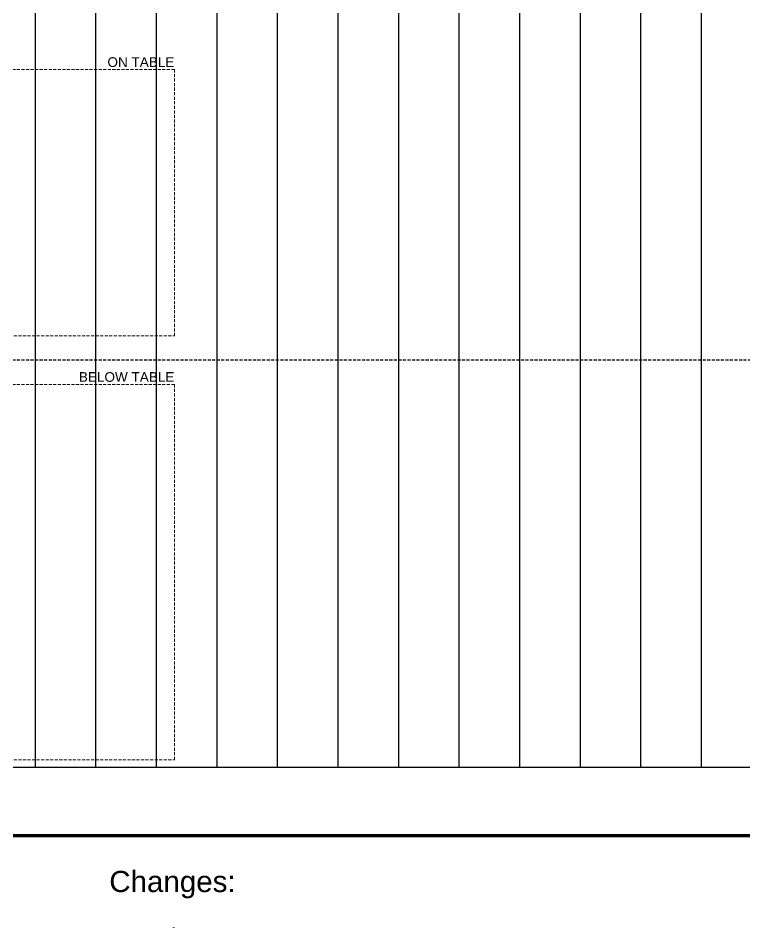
# Model space of a CAD drawing. Header units: millimetres. Extents: x -71336 to -35435, y -26189 to 22712.
# Drawn here: x -40998.6 to -40698.6, y -5715.7 to -5340.2 of the extents above; entities that cross this region are included whole.
import ezdxf
from ezdxf.enums import TextEntityAlignment as Align

# ---------------------------------------------------------------- set-up
doc = ezdxf.new("R2018")
doc.units = ezdxf.units.MM
doc.linetypes.add('DASHED2', pattern=[0.375, 0.25, -0.125])
doc.layers.add('SC - Equipment', color=7, linetype='Continuous', lineweight=13)
doc.layers.add('SC - Titlesheet - Model', color=250, linetype='Continuous', plot=False)
doc.layers.add('SC - Xlines', color=252, linetype='Continuous', plot=False)
doc.styles.add('ARIAL', font='arial.ttf')
doc.styles.get("Standard").update_dxf_attribs({"font": 'arial.ttf', "height": 35})

# ---------------------------------------------------------------- blocks, each defined once
blk = doc.blocks.new('*U189')
at = {"layer": 'SC - Titlesheet - Model', "color": 6, "ltscale": 5, "const_width": 1}
blk.add_lwpolyline([(-365.5, -287), (365.5, -287), (365.5, 287), (-365.5, 287)], close=True, dxfattribs=at)
at = {"ltscale": 5, "style": 'ARIAL'}
blk.add_text('Changes:', height=6, dxfattribs=at).set_placement((0, -297), align=Align.TOP_CENTER)
at = {"layer": 'SC - Titlesheet - Model', "color": 5, "lineweight": 30, "ltscale": 5, "flags": 104}
blk.add_attdef('ADDITIONS', text='', height=5, dxfattribs=at).set_placement((-365.5, -312), align=Align.TOP_LEFT)
blk.add_attdef('CHANGES', text='', height=5, dxfattribs=at).set_placement((0, -312), align=Align.TOP_CENTER)
blk.add_attdef('OMISSIONS', text='', height=5, dxfattribs=at).set_placement((365.5, -312), align=Align.TOP_RIGHT)

msp = doc.modelspace()

# ---------------------------------------------------------------- linework, layer by layer
at = {"color": 31, "linetype": 'DASHED2', "ltscale": 5}
msp.add_line((-40641.645, -5481.375), (-41241.645, -5481.375), dxfattribs=at)
at = {"layer": 'SC - Equipment', "color": 251, "linetype": 'DASHED2', "ltscale": 5, "true_color": 0x636466}
for points in [[(-40934.144, -5361.375), (-41199.144, -5361.375), (-41199.145, -5471.375), (-40934.145, -5471.375)], [(-40934.144, -5491.375), (-41199.144, -5491.375), (-41199.145, -5646.375), (-40934.145, -5646.375)]]:
    msp.add_lwpolyline(points, close=True, dxfattribs=at)
at = {"layer": 'SC - Xlines', "ltscale": 5, "transparency": 33554687}
msp.add_lwpolyline([(-41372.782, -4973.253), (-40510.508, -4973.253), (-40510.508, -5649.498), (-41372.782, -5649.498)], close=True, dxfattribs=at)
at = {"layer": 'SC - Xlines', "ltscale": 5}
for points in [[(-40991.645, -4973.253), (-40991.645, -5649.498)], [(-40941.645, -4973.253), (-40941.645, -5649.498)], [(-40891.645, -4973.253), (-40891.645, -5649.498)], [(-40841.645, -4973.253), (-40841.645, -5649.498)], [(-40791.645, -4973.253), (-40791.645, -5649.498)], [(-40741.645, -4973.253), (-40741.645, -5649.498)]]:
    msp.add_lwpolyline(points, dxfattribs=at)
at = {"layer": 'SC - Xlines', "color": 250, "ltscale": 5}
for points in [[(-40966.645, -4973.253), (-40966.645, -5649.498)], [(-40916.645, -4973.253), (-40916.645, -5649.498)], [(-40866.645, -4973.253), (-40866.645, -5649.498)], [(-40816.645, -4973.253), (-40816.645, -5649.498)], [(-40766.645, -4973.253), (-40766.645, -5649.498)], [(-40716.645, -4973.253), (-40716.645, -5649.498)]]:
    msp.add_lwpolyline(points, dxfattribs=at)

# ---------------------------------------------------------------- block references
ref = msp.add_blockref('*U189', (-40934.945, -5260.478), dxfattribs=dict(xscale=1.453726663415115, yscale=1.453726663415115, zscale=1.453726663415115))
lines = msp.add_mtext('-', dxfattribs={"layer": 'SC - Titlesheet - Model', "color": 5, "ltscale": 5, "insert": (-40934.945, -5714.041), "char_height": 2.5, "attachment_point": 1})
ref.add_attrib('CHANGES', '', (-40934.945, -5714.041), dxfattribs={"flags": 104}).embed_mtext(lines)

# ---------------------------------------------------------------- texts
at = {"layer": 'SC - Equipment', "color": 251, "linetype": 'DASHED2', "ltscale": 5, "true_color": 0x636466, "char_height": 4, "attachment_point": 9, "style": 'ARIAL'}
for s, insert in [('ON TABLE', (-40934.144, -5360.375)), ('BELOW TABLE', (-40934.144, -5490.375))]:
    msp.add_mtext(s, dxfattribs=dict(at, insert=insert))

doc.saveas('drawing.dxf')
